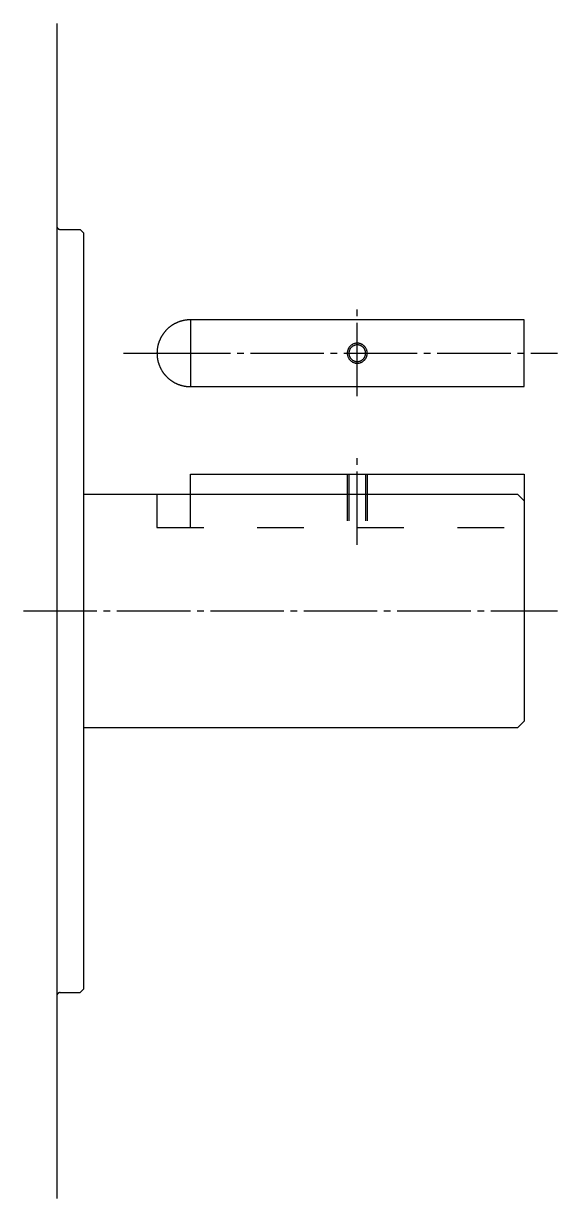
# Model space of a CAD drawing. Extents: x 0 to 920, y 0 to 461.
# Drawn here: x 507.4 to 587.4, y 0 to 176 of the extents above; entities that cross this region are included whole.
import ezdxf

# ---------------------------------------------------------------- set-up
doc = ezdxf.new("R2010")
doc.units = 0
doc.linetypes.add('DASH_CENTER', pattern=[14, 11, -1, 1, -1])
doc.linetypes.add('DASHED', pattern=[15, 7, -8])
doc.layers.get('0').update_dxf_attribs({"linetype": 'CONTINUOUS'})

msp = doc.modelspace()

# ---------------------------------------------------------------- linework, layer by layer
at = {"color": 7, "linetype": 'CONTINUOUS'}
for p, q in [((512.42, 176), (512.42, 145.65)), ((512.42, 145.65), (512.42, 30.35)), ((512.92, 145.15), (515.92, 145.15)), ((516.42, 144.65), (515.92, 145.15)), ((516.42, 144.65), (516.42, 105.5)), ((532.42, 131.61), (532.42, 121.61)), ((582.42, 131.61), (532.42, 131.61)), ((582.42, 121.61), (582.42, 131.61)), ((532.42, 121.61), (582.42, 121.61)), ((532.42, 108.5), (555.92, 108.5)), ((532.42, 105.5), (532.42, 108.5)), ((555.92, 108.5), (556.17, 108.5)), ((556.17, 108.5), (558.67, 108.5)), ((558.67, 108.5), (558.92, 108.5)), ((558.92, 108.5), (582.42, 108.5)), ((582.42, 108.5), (582.42, 104.29)), ((516.42, 105.5), (527.42, 105.5)), ((516.42, 105.5), (516.42, 70.5)), ((527.42, 105.5), (532.42, 105.5)), ((532.42, 105.5), (581.42, 105.5)), ((581.42, 105.5), (582.42, 104.5)), ((582.42, 104.5), (582.42, 104.29)), ((582.42, 104.29), (582.42, 100.5)), ((582.42, 100.5), (582.42, 71.5)), ((581.42, 70.5), (516.42, 70.5)), ((516.42, 70.5), (516.42, 31.35)), ((582.42, 71.5), (581.42, 70.5)), ((512.42, 30.35), (512.42, 0)), ((512.92, 30.85), (515.92, 30.85)), ((516.42, 31.35), (515.92, 30.85))]:
    msp.add_line(p, q, dxfattribs=at)
at = {"color": 1, "linetype": 'DASH_CENTER'}
for p, q in [((557.42, 120.18), (557.42, 133.28)), ((522.42, 126.61), (527.42, 126.61)), ((527.42, 126.61), (587.42, 126.61)), ((557.42, 97.9), (557.42, 111)), ((507.42, 88), (587.42, 88))]:
    msp.add_line(p, q, dxfattribs=at)
at = {"color": 2, "linetype": 'DASHED'}
for p, q in [((555.92, 108.5), (555.92, 100.5)), ((558.92, 108.5), (558.92, 100.5)), ((527.42, 105.5), (527.42, 100.5)), ((527.42, 100.5), (582.42, 100.5))]:
    msp.add_line(p, q, dxfattribs=at)
at = {"color": 7, "linetype": 'DASHED'}
for p, q in [((556.17, 108.5), (556.17, 100.5)), ((558.67, 108.5), (558.67, 100.5)), ((532.42, 100.5), (532.42, 105.5))]:
    msp.add_line(p, q, dxfattribs=at)
at = {"color": 7, "linetype": 'CONTINUOUS'}
for points in [[(512.42, 145.65, 0), (512.42, 145.64, 0), (512.42, 145.64, 0), (512.42, 145.63, 0), (512.42, 145.62, 0), (512.42, 145.62, 0), (512.43, 145.61, 0), (512.43, 145.61, 0), (512.43, 145.6, 0), (512.43, 145.59, 0), (512.43, 145.59, 0), (512.43, 145.58, 0), (512.43, 145.58, 0), (512.43, 145.57, 0), (512.43, 145.56, 0), (512.43, 145.56, 0), (512.43, 145.55, 0), (512.43, 145.55, 0), (512.44, 145.54, 0), (512.44, 145.53, 0), (512.44, 145.53, 0), (512.44, 145.52, 0), (512.44, 145.52, 0), (512.44, 145.51, 0), (512.45, 145.5, 0), (512.45, 145.5, 0), (512.45, 145.49, 0), (512.45, 145.49, 0), (512.45, 145.48, 0), (512.46, 145.48, 0), (512.46, 145.47, 0), (512.46, 145.46, 0), (512.46, 145.46, 0), (512.47, 145.45, 0), (512.47, 145.45, 0), (512.47, 145.44, 0), (512.47, 145.44, 0), (512.48, 145.43, 0), (512.48, 145.43, 0), (512.48, 145.42, 0), (512.48, 145.41, 0), (512.49, 145.41, 0), (512.49, 145.4, 0), (512.49, 145.4, 0), (512.5, 145.39, 0), (512.5, 145.39, 0), (512.5, 145.38, 0), (512.5, 145.38, 0), (512.51, 145.37, 0), (512.51, 145.37, 0), (512.51, 145.36, 0), (512.52, 145.36, 0), (512.52, 145.35, 0), (512.53, 145.35, 0), (512.53, 145.34, 0), (512.53, 145.34, 0), (512.54, 145.33, 0), (512.54, 145.33, 0), (512.55, 145.32, 0), (512.55, 145.32, 0), (512.55, 145.31, 0), (512.56, 145.31, 0), (512.56, 145.31, 0), (512.57, 145.3, 0), (512.57, 145.3, 0), (512.58, 145.29, 0), (512.58, 145.29, 0), (512.58, 145.28, 0), (512.59, 145.28, 0), (512.59, 145.28, 0), (512.6, 145.27, 0), (512.6, 145.27, 0), (512.61, 145.26, 0), (512.61, 145.26, 0), (512.62, 145.26, 0), (512.62, 145.25, 0), (512.63, 145.25, 0), (512.63, 145.25, 0), (512.64, 145.24, 0), (512.64, 145.24, 0), (512.65, 145.23, 0), (512.65, 145.23, 0), (512.66, 145.23, 0), (512.66, 145.22, 0), (512.67, 145.22, 0), (512.67, 145.22, 0), (512.68, 145.22, 0), (512.68, 145.21, 0), (512.69, 145.21, 0), (512.69, 145.21, 0), (512.7, 145.2, 0), (512.71, 145.2, 0), (512.71, 145.2, 0), (512.72, 145.19, 0), (512.72, 145.19, 0), (512.73, 145.19, 0), (512.73, 145.19, 0), (512.74, 145.19, 0), (512.74, 145.18, 0), (512.75, 145.18, 0), (512.76, 145.18, 0), (512.76, 145.18, 0), (512.77, 145.18, 0), (512.77, 145.17, 0), (512.78, 145.17, 0), (512.78, 145.17, 0), (512.79, 145.17, 0), (512.8, 145.17, 0), (512.8, 145.16, 0), (512.81, 145.16, 0), (512.82, 145.16, 0), (512.82, 145.16, 0), (512.83, 145.16, 0), (512.83, 145.16, 0), (512.84, 145.16, 0), (512.85, 145.16, 0), (512.85, 145.16, 0), (512.86, 145.15, 0), (512.86, 145.15, 0), (512.87, 145.15, 0), (512.88, 145.15, 0), (512.88, 145.15, 0), (512.89, 145.15, 0), (512.89, 145.15, 0), (512.9, 145.15, 0), (512.91, 145.15, 0), (512.91, 145.15, 0), (512.92, 145.15, 0), (512.92, 145.15, 0)], [(532.42, 131.61, 0), (532.36, 131.61, 0), (532.3, 131.61, 0), (532.24, 131.61, 0), (532.18, 131.61, 0), (532.12, 131.6, 0), (532.06, 131.6, 0), (532, 131.59, 0), (531.93, 131.59, 0), (531.87, 131.58, 0), (531.81, 131.58, 0), (531.75, 131.57, 0), (531.69, 131.56, 0), (531.63, 131.55, 0), (531.57, 131.54, 0), (531.51, 131.53, 0), (531.45, 131.52, 0), (531.39, 131.5, 0), (531.33, 131.49, 0), (531.27, 131.48, 0), (531.21, 131.46, 0), (531.15, 131.45, 0), (531.09, 131.43, 0), (531.03, 131.41, 0), (530.97, 131.4, 0), (530.91, 131.38, 0), (530.86, 131.36, 0), (530.8, 131.34, 0), (530.74, 131.32, 0), (530.68, 131.3, 0), (530.62, 131.28, 0), (530.57, 131.26, 0), (530.51, 131.23, 0), (530.45, 131.21, 0), (530.4, 131.18, 0), (530.34, 131.16, 0), (530.29, 131.13, 0), (530.23, 131.11, 0), (530.18, 131.08, 0), (530.12, 131.05, 0), (530.07, 131.02, 0), (530.01, 130.99, 0), (529.96, 130.96, 0), (529.91, 130.93, 0), (529.85, 130.9, 0), (529.8, 130.87, 0), (529.75, 130.84, 0), (529.7, 130.8, 0), (529.65, 130.77, 0), (529.6, 130.74, 0), (529.54, 130.7, 0), (529.5, 130.67, 0), (529.45, 130.63, 0), (529.4, 130.59, 0), (529.35, 130.56, 0), (529.3, 130.52, 0), (529.25, 130.48, 0), (529.21, 130.44, 0), (529.16, 130.4, 0), (529.11, 130.36, 0), (529.07, 130.32, 0), (529.02, 130.28, 0), (528.98, 130.24, 0), (528.93, 130.19, 0), (528.89, 130.15, 0), (528.85, 130.1, 0), (528.8, 130.06, 0), (528.76, 130.02, 0), (528.72, 129.97, 0), (528.68, 129.93, 0), (528.64, 129.88, 0), (528.6, 129.83, 0), (528.56, 129.78, 0), (528.52, 129.74, 0), (528.48, 129.69, 0), (528.45, 129.64, 0), (528.41, 129.59, 0), (528.37, 129.54, 0), (528.34, 129.49, 0), (528.3, 129.44, 0), (528.27, 129.39, 0), (528.23, 129.34, 0), (528.2, 129.29, 0), (528.17, 129.24, 0), (528.14, 129.18, 0), (528.1, 129.13, 0), (528.07, 129.08, 0), (528.04, 129.02, 0), (528.01, 128.97, 0), (527.99, 128.92, 0), (527.96, 128.86, 0), (527.93, 128.81, 0), (527.9, 128.75, 0), (527.88, 128.69, 0), (527.85, 128.64, 0), (527.83, 128.58, 0), (527.8, 128.53, 0), (527.78, 128.47, 0), (527.76, 128.41, 0), (527.74, 128.35, 0), (527.72, 128.3, 0), (527.7, 128.24, 0), (527.68, 128.18, 0), (527.66, 128.12, 0), (527.64, 128.06, 0), (527.62, 128.01, 0), (527.61, 127.95, 0), (527.59, 127.89, 0), (527.57, 127.83, 0), (527.56, 127.77, 0), (527.55, 127.71, 0), (527.53, 127.65, 0), (527.52, 127.59, 0), (527.51, 127.53, 0), (527.5, 127.47, 0), (527.49, 127.41, 0), (527.48, 127.35, 0), (527.47, 127.29, 0), (527.46, 127.22, 0), (527.46, 127.16, 0), (527.45, 127.1, 0), (527.44, 127.04, 0), (527.44, 126.98, 0), (527.43, 126.92, 0), (527.43, 126.86, 0), (527.43, 126.8, 0), (527.43, 126.74, 0), (527.42, 126.67, 0), (527.42, 126.61, 0)], [(558.67, 126.61, 0), (558.67, 126.67, 0), (558.67, 126.74, 0), (558.66, 126.8, 0), (558.65, 126.86, 0), (558.64, 126.92, 0), (558.62, 126.98, 0), (558.6, 127.03, 0), (558.58, 127.09, 0), (558.55, 127.15, 0), (558.53, 127.2, 0), (558.5, 127.26, 0), (558.46, 127.31, 0), (558.43, 127.36, 0), (558.39, 127.41, 0), (558.35, 127.45, 0), (558.31, 127.5, 0), (558.26, 127.54, 0), (558.22, 127.58, 0), (558.17, 127.62, 0), (558.12, 127.65, 0), (558.07, 127.69, 0), (558.01, 127.72, 0), (557.96, 127.74, 0), (557.9, 127.77, 0), (557.85, 127.79, 0), (557.79, 127.81, 0), (557.73, 127.83, 0), (557.67, 127.84, 0), (557.61, 127.85, 0), (557.55, 127.86, 0), (557.49, 127.86, 0), (557.42, 127.86, 0), (557.36, 127.86, 0), (557.3, 127.86, 0), (557.24, 127.85, 0), (557.18, 127.84, 0), (557.12, 127.83, 0), (557.06, 127.81, 0), (557, 127.79, 0), (556.95, 127.77, 0), (556.89, 127.74, 0), (556.84, 127.72, 0), (556.78, 127.69, 0), (556.73, 127.65, 0), (556.68, 127.62, 0), (556.63, 127.58, 0), (556.59, 127.54, 0), (556.54, 127.5, 0), (556.5, 127.45, 0), (556.46, 127.41, 0), (556.42, 127.36, 0), (556.38, 127.31, 0), (556.35, 127.26, 0), (556.32, 127.2, 0), (556.29, 127.15, 0), (556.27, 127.09, 0), (556.25, 127.03, 0), (556.23, 126.98, 0), (556.21, 126.92, 0), (556.2, 126.86, 0), (556.19, 126.8, 0), (556.18, 126.74, 0), (556.18, 126.67, 0), (556.17, 126.61, 0), (556.18, 126.55, 0), (556.18, 126.49, 0), (556.19, 126.43, 0), (556.2, 126.37, 0), (556.21, 126.31, 0), (556.23, 126.25, 0), (556.25, 126.19, 0), (556.27, 126.14, 0), (556.29, 126.08, 0), (556.32, 126.02, 0), (556.35, 125.97, 0), (556.38, 125.92, 0), (556.42, 125.87, 0), (556.46, 125.82, 0), (556.5, 125.77, 0), (556.54, 125.73, 0), (556.59, 125.69, 0), (556.63, 125.65, 0), (556.68, 125.61, 0), (556.73, 125.57, 0), (556.78, 125.54, 0), (556.84, 125.51, 0), (556.89, 125.48, 0), (556.95, 125.46, 0), (557, 125.44, 0), (557.06, 125.42, 0), (557.12, 125.4, 0), (557.18, 125.39, 0), (557.24, 125.38, 0), (557.3, 125.37, 0), (557.36, 125.36, 0), (557.42, 125.36, 0), (557.49, 125.36, 0), (557.55, 125.37, 0), (557.61, 125.38, 0), (557.67, 125.39, 0), (557.73, 125.4, 0), (557.79, 125.42, 0), (557.85, 125.44, 0), (557.9, 125.46, 0), (557.96, 125.48, 0), (558.01, 125.51, 0), (558.07, 125.54, 0), (558.12, 125.57, 0), (558.17, 125.61, 0), (558.22, 125.65, 0), (558.26, 125.69, 0), (558.31, 125.73, 0), (558.35, 125.77, 0), (558.39, 125.82, 0), (558.43, 125.87, 0), (558.46, 125.92, 0), (558.5, 125.97, 0), (558.53, 126.02, 0), (558.55, 126.08, 0), (558.58, 126.14, 0), (558.6, 126.19, 0), (558.62, 126.25, 0), (558.64, 126.31, 0), (558.65, 126.37, 0), (558.66, 126.43, 0), (558.67, 126.49, 0), (558.67, 126.55, 0), (558.67, 126.61, 0)], [(527.42, 126.61, 0), (527.42, 126.55, 0), (527.43, 126.49, 0), (527.43, 126.43, 0), (527.43, 126.37, 0), (527.43, 126.31, 0), (527.44, 126.25, 0), (527.44, 126.18, 0), (527.45, 126.12, 0), (527.46, 126.06, 0), (527.46, 126, 0), (527.47, 125.94, 0), (527.48, 125.88, 0), (527.49, 125.82, 0), (527.5, 125.76, 0), (527.51, 125.7, 0), (527.52, 125.64, 0), (527.53, 125.58, 0), (527.55, 125.52, 0), (527.56, 125.46, 0), (527.57, 125.4, 0), (527.59, 125.34, 0), (527.61, 125.28, 0), (527.62, 125.22, 0), (527.64, 125.16, 0), (527.66, 125.1, 0), (527.68, 125.05, 0), (527.7, 124.99, 0), (527.72, 124.93, 0), (527.74, 124.87, 0), (527.76, 124.81, 0), (527.78, 124.76, 0), (527.8, 124.7, 0), (527.83, 124.64, 0), (527.85, 124.59, 0), (527.88, 124.53, 0), (527.9, 124.48, 0), (527.93, 124.42, 0), (527.96, 124.36, 0), (527.99, 124.31, 0), (528.01, 124.26, 0), (528.04, 124.2, 0), (528.07, 124.15, 0), (528.1, 124.1, 0), (528.14, 124.04, 0), (528.17, 123.99, 0), (528.2, 123.94, 0), (528.23, 123.89, 0), (528.27, 123.83, 0), (528.3, 123.78, 0), (528.34, 123.73, 0), (528.37, 123.68, 0), (528.41, 123.64, 0), (528.45, 123.59, 0), (528.48, 123.54, 0), (528.52, 123.49, 0), (528.56, 123.44, 0), (528.6, 123.39, 0), (528.64, 123.35, 0), (528.68, 123.3, 0), (528.72, 123.26, 0), (528.76, 123.21, 0), (528.8, 123.17, 0), (528.85, 123.12, 0), (528.89, 123.08, 0), (528.93, 123.03, 0), (528.98, 122.99, 0), (529.02, 122.95, 0), (529.07, 122.91, 0), (529.11, 122.87, 0), (529.16, 122.83, 0), (529.21, 122.79, 0), (529.25, 122.75, 0), (529.3, 122.71, 0), (529.35, 122.67, 0), (529.4, 122.63, 0), (529.45, 122.6, 0), (529.5, 122.56, 0), (529.54, 122.53, 0), (529.6, 122.49, 0), (529.65, 122.46, 0), (529.7, 122.42, 0), (529.75, 122.39, 0), (529.8, 122.36, 0), (529.85, 122.33, 0), (529.91, 122.29, 0), (529.96, 122.26, 0), (530.01, 122.23, 0), (530.07, 122.2, 0), (530.12, 122.17, 0), (530.18, 122.15, 0), (530.23, 122.12, 0), (530.29, 122.09, 0), (530.34, 122.07, 0), (530.4, 122.04, 0), (530.45, 122.02, 0), (530.51, 121.99, 0), (530.57, 121.97, 0), (530.62, 121.95, 0), (530.68, 121.93, 0), (530.74, 121.91, 0), (530.8, 121.89, 0), (530.86, 121.87, 0), (530.91, 121.85, 0), (530.97, 121.83, 0), (531.03, 121.81, 0), (531.09, 121.79, 0), (531.15, 121.78, 0), (531.21, 121.76, 0), (531.27, 121.75, 0), (531.33, 121.73, 0), (531.39, 121.72, 0), (531.45, 121.71, 0), (531.51, 121.7, 0), (531.57, 121.69, 0), (531.63, 121.68, 0), (531.69, 121.67, 0), (531.75, 121.66, 0), (531.81, 121.65, 0), (531.87, 121.64, 0), (531.93, 121.64, 0), (532, 121.63, 0), (532.06, 121.63, 0), (532.12, 121.62, 0), (532.18, 121.62, 0), (532.24, 121.62, 0), (532.3, 121.61, 0), (532.36, 121.61, 0), (532.42, 121.61, 0)], [(512.92, 30.85, 0), (512.92, 30.85, 0), (512.91, 30.85, 0), (512.91, 30.85, 0), (512.9, 30.85, 0), (512.89, 30.85, 0), (512.89, 30.85, 0), (512.88, 30.85, 0), (512.88, 30.85, 0), (512.87, 30.85, 0), (512.86, 30.85, 0), (512.86, 30.85, 0), (512.85, 30.84, 0), (512.85, 30.84, 0), (512.84, 30.84, 0), (512.83, 30.84, 0), (512.83, 30.84, 0), (512.82, 30.84, 0), (512.82, 30.84, 0), (512.81, 30.84, 0), (512.8, 30.83, 0), (512.8, 30.83, 0), (512.79, 30.83, 0), (512.78, 30.83, 0), (512.78, 30.83, 0), (512.77, 30.83, 0), (512.77, 30.82, 0), (512.76, 30.82, 0), (512.76, 30.82, 0), (512.75, 30.82, 0), (512.74, 30.82, 0), (512.74, 30.81, 0), (512.73, 30.81, 0), (512.73, 30.81, 0), (512.72, 30.81, 0), (512.72, 30.8, 0), (512.71, 30.8, 0), (512.71, 30.8, 0), (512.7, 30.8, 0), (512.69, 30.79, 0), (512.69, 30.79, 0), (512.68, 30.79, 0), (512.68, 30.79, 0), (512.67, 30.78, 0), (512.67, 30.78, 0), (512.66, 30.78, 0), (512.66, 30.77, 0), (512.65, 30.77, 0), (512.65, 30.77, 0), (512.64, 30.76, 0), (512.64, 30.76, 0), (512.63, 30.76, 0), (512.63, 30.75, 0), (512.62, 30.75, 0), (512.62, 30.74, 0), (512.61, 30.74, 0), (512.61, 30.74, 0), (512.6, 30.73, 0), (512.6, 30.73, 0), (512.59, 30.72, 0), (512.59, 30.72, 0), (512.58, 30.72, 0), (512.58, 30.71, 0), (512.58, 30.71, 0), (512.57, 30.7, 0), (512.57, 30.7, 0), (512.56, 30.69, 0), (512.56, 30.69, 0), (512.55, 30.69, 0), (512.55, 30.68, 0), (512.55, 30.68, 0), (512.54, 30.67, 0), (512.54, 30.67, 0), (512.53, 30.66, 0), (512.53, 30.66, 0), (512.53, 30.65, 0), (512.52, 30.65, 0), (512.52, 30.64, 0), (512.51, 30.64, 0), (512.51, 30.63, 0), (512.51, 30.63, 0), (512.5, 30.62, 0), (512.5, 30.62, 0), (512.5, 30.61, 0), (512.5, 30.61, 0), (512.49, 30.6, 0), (512.49, 30.6, 0), (512.49, 30.59, 0), (512.48, 30.59, 0), (512.48, 30.58, 0), (512.48, 30.57, 0), (512.48, 30.57, 0), (512.47, 30.56, 0), (512.47, 30.56, 0), (512.47, 30.55, 0), (512.47, 30.55, 0), (512.46, 30.54, 0), (512.46, 30.54, 0), (512.46, 30.53, 0), (512.46, 30.52, 0), (512.45, 30.52, 0), (512.45, 30.51, 0), (512.45, 30.51, 0), (512.45, 30.5, 0), (512.45, 30.5, 0), (512.44, 30.49, 0), (512.44, 30.48, 0), (512.44, 30.48, 0), (512.44, 30.47, 0), (512.44, 30.47, 0), (512.44, 30.46, 0), (512.43, 30.45, 0), (512.43, 30.45, 0), (512.43, 30.44, 0), (512.43, 30.44, 0), (512.43, 30.43, 0), (512.43, 30.42, 0), (512.43, 30.42, 0), (512.43, 30.41, 0), (512.43, 30.41, 0), (512.43, 30.4, 0), (512.43, 30.39, 0), (512.43, 30.39, 0), (512.42, 30.38, 0), (512.42, 30.37, 0), (512.42, 30.37, 0), (512.42, 30.36, 0), (512.42, 30.36, 0), (512.42, 30.35, 0)]]:
    msp.add_polyline3d(points, dxfattribs=at)
at = {"color": 2, "linetype": 'CONTINUOUS'}
msp.add_polyline3d([(558.92, 126.61, 0), (558.92, 126.69, 0), (558.92, 126.76, 0), (558.91, 126.83, 0), (558.89, 126.91, 0), (558.88, 126.98, 0), (558.86, 127.05, 0), (558.84, 127.12, 0), (558.81, 127.19, 0), (558.78, 127.25, 0), (558.75, 127.32, 0), (558.71, 127.38, 0), (558.67, 127.45, 0), (558.63, 127.51, 0), (558.58, 127.56, 0), (558.54, 127.62, 0), (558.49, 127.67, 0), (558.43, 127.72, 0), (558.38, 127.77, 0), (558.32, 127.82, 0), (558.26, 127.86, 0), (558.2, 127.9, 0), (558.13, 127.94, 0), (558.07, 127.97, 0), (558, 128, 0), (557.93, 128.03, 0), (557.86, 128.05, 0), (557.79, 128.07, 0), (557.72, 128.09, 0), (557.64, 128.1, 0), (557.57, 128.11, 0), (557.5, 128.11, 0), (557.42, 128.11, 0), (557.35, 128.11, 0), (557.28, 128.11, 0), (557.2, 128.1, 0), (557.13, 128.09, 0), (557.06, 128.07, 0), (556.99, 128.05, 0), (556.92, 128.03, 0), (556.85, 128, 0), (556.78, 127.97, 0), (556.72, 127.94, 0), (556.65, 127.9, 0), (556.59, 127.86, 0), (556.53, 127.82, 0), (556.47, 127.77, 0), (556.42, 127.72, 0), (556.36, 127.67, 0), (556.31, 127.62, 0), (556.26, 127.56, 0), (556.22, 127.51, 0), (556.18, 127.45, 0), (556.14, 127.38, 0), (556.1, 127.32, 0), (556.07, 127.25, 0), (556.04, 127.19, 0), (556.01, 127.12, 0), (555.99, 127.05, 0), (555.97, 126.98, 0), (555.95, 126.91, 0), (555.94, 126.83, 0), (555.93, 126.76, 0), (555.93, 126.69, 0), (555.92, 126.61, 0), (555.93, 126.54, 0), (555.93, 126.47, 0), (555.94, 126.39, 0), (555.95, 126.32, 0), (555.97, 126.25, 0), (555.99, 126.18, 0), (556.01, 126.11, 0), (556.04, 126.04, 0), (556.07, 125.97, 0), (556.1, 125.91, 0), (556.14, 125.84, 0), (556.18, 125.78, 0), (556.22, 125.72, 0), (556.26, 125.66, 0), (556.31, 125.61, 0), (556.36, 125.55, 0), (556.42, 125.5, 0), (556.47, 125.45, 0), (556.53, 125.41, 0), (556.59, 125.37, 0), (556.65, 125.33, 0), (556.72, 125.29, 0), (556.78, 125.26, 0), (556.85, 125.23, 0), (556.92, 125.2, 0), (556.99, 125.18, 0), (557.06, 125.16, 0), (557.13, 125.14, 0), (557.2, 125.13, 0), (557.28, 125.12, 0), (557.35, 125.11, 0), (557.42, 125.11, 0), (557.5, 125.11, 0), (557.57, 125.12, 0), (557.64, 125.13, 0), (557.72, 125.14, 0), (557.79, 125.16, 0), (557.86, 125.18, 0), (557.93, 125.2, 0), (558, 125.23, 0), (558.07, 125.26, 0), (558.13, 125.29, 0), (558.2, 125.33, 0), (558.26, 125.37, 0), (558.32, 125.41, 0), (558.38, 125.45, 0), (558.43, 125.5, 0), (558.49, 125.55, 0), (558.54, 125.61, 0), (558.58, 125.66, 0), (558.63, 125.72, 0), (558.67, 125.78, 0), (558.71, 125.84, 0), (558.75, 125.91, 0), (558.78, 125.97, 0), (558.81, 126.04, 0), (558.84, 126.11, 0), (558.86, 126.18, 0), (558.88, 126.25, 0), (558.89, 126.32, 0), (558.91, 126.39, 0), (558.92, 126.47, 0), (558.92, 126.54, 0), (558.92, 126.61, 0)], dxfattribs=at)

doc.saveas('drawing.dxf')
